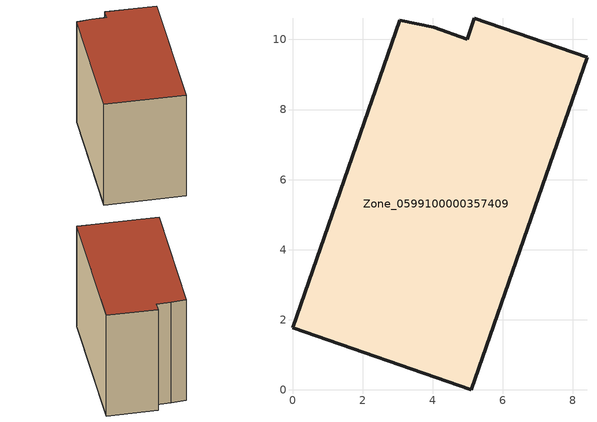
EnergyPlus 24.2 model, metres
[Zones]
Zone_0599100000357409
 floor ground (C_G): 3.06,10.55 4.03,10.35 4.99,10.01 5.18,10.61 8.4,9.49 5.1,0 0,1.78 z0
 wall outside (C_F): 5.1,0 8.4,9.49 5.18,10.61 4.99,10.01 4.03,10.35 3.06,10.55 0,1.78 5.1,0 z0:8
 roof outside (C_R): 4.03,10.35 3.06,10.55 0,1.78 5.1,0 8.4,9.49 5.18,10.61 4.99,10.01 z8
[BUILDING]
Pand.0599100000357409: North Axis=0; Terrain=City; Loads Convergence Tolerance Value=0.04; Temperature Convergence Tolerance Value=0.4; Solar Distribution=FullExterior; Maximum Number of Warmup Days=25; Minimum Number of Warmup Days=1
[Site:Location]
Rotterdam.The.Hague.AP_ZH_NLD Design_Conditions: Latitude=51.96; Longitude=4.45; Time Zone=1; Elevation=-4.5
[SITE:GROUNDTEMPERATURE:BUILDINGSURFACE]
18, 18, 18, 18, 18, 18, 18, 18, 18, 18, 18, 18
[MATERIAL] Thermal Absorptance=0.9; Solar Absorptance=0.7; Visible Absorptance=0.7
Name | Roughness | Thickness | Conductivity | Density | Specific Heat
G.TI.1992-2005 | MediumSmooth | 0.15 | 0.06 | 540 | 1210
F.TI.1992-2005 | Rough | 0.3 | 0.12 | 1920 | 840
R.TI.1992-2005 | MediumRough | 0.2 | 0.08 | 1500 | 1000
[CONSTRUCTION]
C_G: G.TI.1992-2005
C_F: F.TI.1992-2005
C_R: R.TI.1992-2005
[ZONE]
Zone_0599100000357409: Type=1; Multiplier=1; Ceiling Height=Autocalculate; Volume=Autocalculate; Floor Area=autocalculate; Part of Total Floor Area=Yes
[ZONEINFILTRATION:DESIGNFLOWRATE]
Infil_Zone_0599100000357409: Zone or ZoneList or Space or SpaceList=Zone_0599100000357409; Schedule=AlwaysOn; Design Flow Rate Calculation Method=Flow/Area; Flow Rate per Floor Area=0.0015; Constant Term Coefficient=1; Temperature Term Coefficient=0; Velocity Term Coefficient=0; Velocity Squared Term Coefficient=0
[HVACTEMPLATE:ZONE:IDEALLOADSAIRSYSTEM]
Zone_0599100000357409: Maximum Heating Supply Air Temperature=50; Minimum Cooling Supply Air Temperature=13; Maximum Heating Supply Air Humidity Ratio=0.0156; Minimum Cooling Supply Air Humidity Ratio=0.0077; Heating Limit=NoLimit; Cooling Limit=NoLimit; Dehumidification Control Type=ConstantSensibleHeatRatio; Cooling Sensible Heat Ratio=0.7; Dehumidification Setpoint=60; Humidification Control Type=None; Humidification Setpoint=30; Outdoor Air Method=None; Outdoor Air Flow Rate per Person=0.00944; Outdoor Air Flow Rate per Zone Floor Area=0; Outdoor Air Flow Rate per Zone=0; Demand Controlled Ventilation Type=None; Outdoor Air Economizer Type=NoEconomizer; Heat Recovery Type=None; Sensible Heat Recovery Effectiveness=0.7; Latent Heat Recovery Effectiveness=0.65
[ZONECONTROL:THERMOSTAT]
ThermostatControl_Zone_0599100000357409: Zone or ZoneList=Zone_0599100000357409; Control Type Schedule=DualSetpointControlType; Control 1=Thermostat_Zone_0599100000357409; Temperature Difference Between Cutout And Setpoint=0
[THERMOSTATSETPOINT:DUALSETPOINT]
Thermostat_Zone_0599100000357409: Heating Setpoint Temperature Schedule=HeatingSetpoint_Zone_0599100000357409; Cooling Setpoint Temperature Schedule=CoolingSetpoint_Zone_0599100000357409
[SCHEDULE:COMPACT]
HeatingSetpoint_Zone_0599100000357409: Through: 12/31, For: AllDays, Until: 24:00, 21
CoolingSetpoint_Zone_0599100000357409: Through: 12/31, For: AllDays, Until: 24:00, 24
DualSetpointControlType: Through: 12/31, For: AllDays, Until: 24:00, 4
AlwaysOn: Through: 12/31, For: AllDays, Until: 24:00, 1
